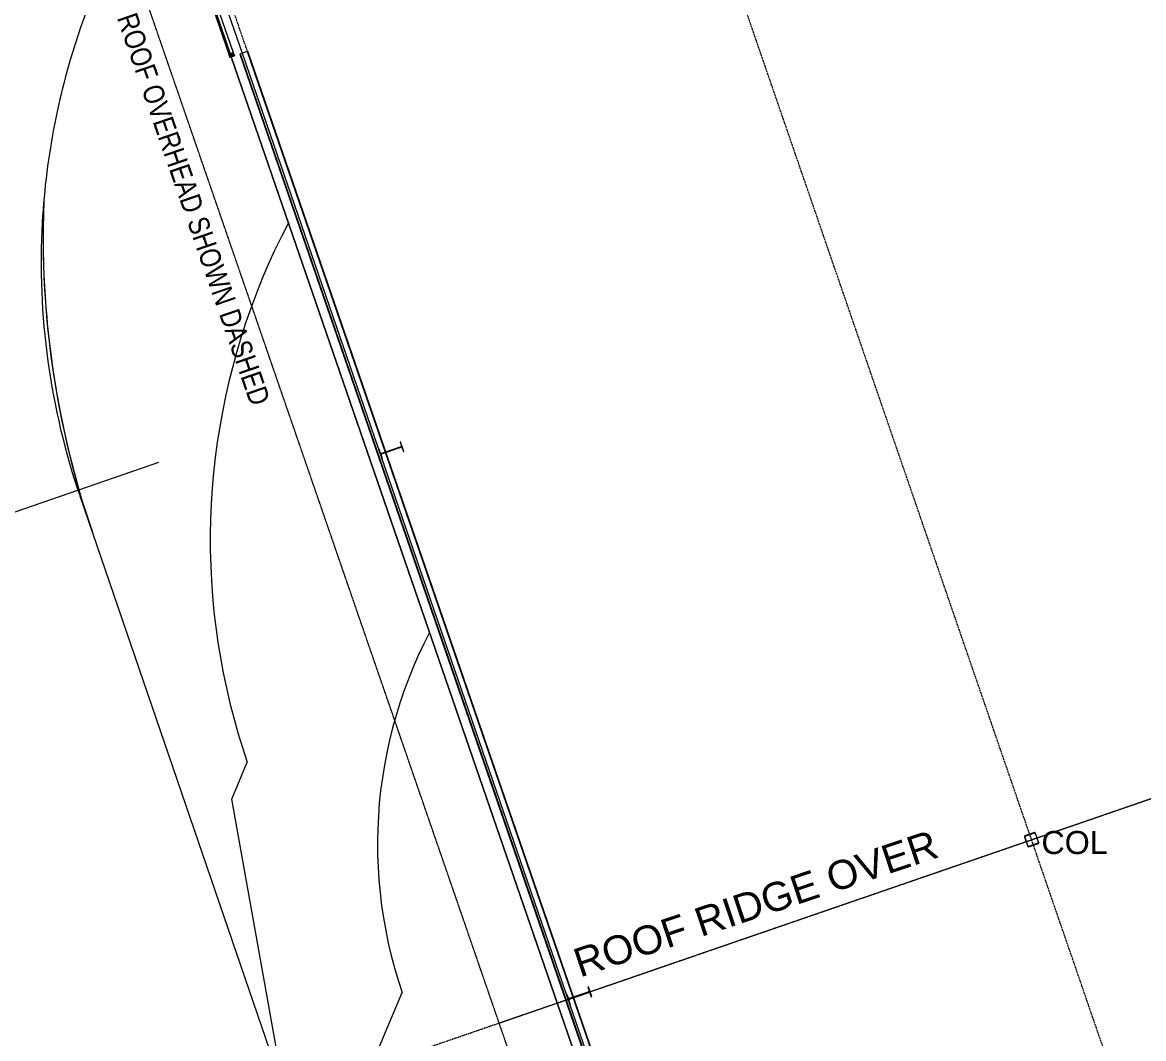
# Model space of a CAD drawing. Header units: millimetres. Extents: x -2612262 to -2065320, y 3717813 to 4283368.
# Drawn here: x -2461125 to -2441685, y 3976092 to 3993716 of the extents above; entities that cross this region are included whole.
import ezdxf

# ---------------------------------------------------------------- set-up
doc = ezdxf.new("R2010")
doc.units = ezdxf.units.MM
for name, pattern in [('Aligning Line', [3.2004, 1.6002, -1.6002]), ('Grid Line', [21, 12, -3, 3, -3]), ('Overhead', [4, 2.5, -1.5])]:
    doc.linetypes.add(name, pattern=pattern)
for name, color, linetype, lineweight in [('A-DETL-GENF', 92, 'Continuous', 5), ('A-FLOR', 192, 'Continuous', 5), ('A-FLOR-OVHD', 1, 'Overhead', 13), ('A-GENM', 13, 'Continuous', 5), ('A-GLAZ-CWMG', 51, 'Continuous', 5), ('A-WALL', 113, 'Continuous', 5), ('A-WALL-PATT', 111, 'Continuous', 13), ('C-TOPO', 7, 'Continuous', 5), ('C-TOPO-MAJR', 7, 'Continuous', 20), ('C-TOPO-MINR', 7, 'Continuous', 5), ('G-ANNO-REFR', 1, 'Aligning Line', 5), ('G-ANNO-SYMB', 111, 'Continuous', 5), ('G-ANNO-TEXT', 231, 'Continuous', 5), ('S-COLS', 52, 'Continuous', 5), ('S-COLS-IDEN', 171, 'Continuous', 5), ('S-GRID', 1, 'Continuous', 5)]:
    doc.layers.add(name, color=color, linetype=linetype, lineweight=lineweight)
doc.styles.add('Arial', font='arial.ttf', dxfattribs={"height": 500})
doc.styles.add('Arial Narrow_3', font='ARIALN.TTF', dxfattribs={"height": 360})
doc.styles.add('Arial_3', font='arial.ttf', dxfattribs={"height": 400})
picture_1 = doc.add_image_def('image1.jpg', size_in_pixel=(6528, 5638))
pattern_1 = [(0, (0, 0), (812.8, 203.2), [67.056, -542.544, 67.056, -542.544, -3251.2]), (0, (0, 0), (812.8, 203.2), [-1219.2, 67.056, -1152.144, 67.056, -542.544, -1422.4]), (0, (0, 0), (812.8, 203.2), [-3048, 67.056, -339.344, 67.056, -948.944]), (120, (304.8, 101.6), (-582.376362, 602.305448), [67.056, -542.544, 67.056, -542.544, -3251.2]), (120, (304.8, 101.6), (-582.376362, 602.305448), [-1219.2, 67.056, -1152.144, 67.056, -542.544, -1422.4]), (120, (304.8, 101.6), (-582.376362, 602.305448), [-3048, 67.056, -339.344, 67.056, -948.944]), (240, (406.4, 508), (-230.423638, -805.505448), [67.056, -542.544, 67.056, -542.544, -3251.2]), (240, (406.4, 508), (-230.423638, -805.505448), [-1219.2, 67.056, -1152.144, 67.056, -542.544, -1422.4]), (240, (406.4, 508), (-230.423638, -805.505448), [-3048, 67.056, -339.344, 67.056, -948.944])]

# ---------------------------------------------------------------- blocks, each defined once
blk = doc.blocks.new('SHS-Square Hollow Section-Column - 200x200xSHS-V5-GA - Part A')
at = {"layer": 'S-COLS', "lineweight": 15}
for p, q in [((-100, 90), (-100, -90)), ((-95, -90), (-95, 90)), ((90, 100), (-90, 100)), ((-90, 95), (90, 95)), ((95, 90), (95, -90)), ((100, -90), (100, 90)), ((90, -95), (-90, -95)), ((-90, -100), (90, -100))]:
    blk.add_line(p, q, dxfattribs=at)
for centre, radius, start, end in [((-90, 90), 10, 90, 180), ((-90, 90), 5, 90, 180), ((90, 90), 10, 360, 90), ((90, 90), 5, 0, 90), ((-90, -90), 10, 180, 270), ((-90, -90), 5, 180, 270), ((90, -90), 5, 270, 0), ((90, -90), 10, 270, 360)]:
    blk.add_arc(centre, radius, start, end, dxfattribs=at)
blk = doc.blocks.new('UB _Column_ - 410UB54-1478165-GA - Part A')
at = {"layer": 'S-COLS'}
for p, q in [((89, 201), (-89, 201)), ((-89, 201), (-89, 191)), ((89, 191), (89, 201)), ((-89, 191), (-15, 191)), ((-4, 179), (-4, -179)), ((4, -179), (4, 179)), ((15, 191), (89, 191)), ((-15, -191), (-89, -191)), ((-89, -191), (-89, -202)), ((89, -191), (15, -191)), ((89, -202), (89, -191)), ((-89, -202), (89, -202))]:
    blk.add_line(p, q, dxfattribs=at)
for centre, start, end in [((-15, 179), 0, 90), ((15, 179), 90, 180), ((-15, -179), 270, 0), ((15, -179), 180, 270)]:
    blk.add_arc(centre, 11.4, start, end, dxfattribs=at)
blk = doc.blocks.new('UB _Column_ - 410UB54-1478387-GA - Part A')
at = {"layer": 'S-COLS'}
for p, q in [((89, 201), (-89, 201)), ((-89, 201), (-89, 191)), ((89, 191), (89, 201)), ((-89, 191), (-15, 191)), ((-4, 179), (-4, -179)), ((4, -179), (4, 179)), ((15, 191), (89, 191)), ((-15, -191), (-89, -191)), ((-89, -191), (-89, -202)), ((89, -191), (15, -191)), ((89, -202), (89, -191)), ((-89, -202), (89, -202))]:
    blk.add_line(p, q, dxfattribs=at)
for centre, start, end in [((-15, 179), 360, 90), ((15, 179), 90, 180), ((-15, -179), 270, 0), ((15, -179), 180, 270)]:
    blk.add_arc(centre, 11.4, start, end, dxfattribs=at)
blk = doc.blocks.new('MulticellPanel_Polycarbonate_Danpal_1040w - Grey-2873977-GA - Part A')
at = {"layer": 'A-GENM'}
h = blk.add_hatch(dxfattribs=at)
h.set_pattern_fill('FP_53', color=256, style=0, pattern_type=2)
h.set_pattern_definition([(341, (-4576191.9, -1023551.1), (260.45452, 756.41486), []), (71, (-4576191.9, -1023551.1), (-756.41486, 260.45452), [])])
h.paths.add_polyline_path([(-517, 16), (-517, 7), (-511, 0), (513, 2), (519, 8), (517, 16), (-496, 16)])
h.paths.add_polyline_path([(-520, 7), (-520, -1), (-515, 1), (-519, 6)])
h.paths.add_polyline_path([(515, -6), (516, -12), (520, -13), (520, -4), (517, -6)])
h.paths.add_polyline_path([(513, -1), (515, -6), (519, -3), (514, -1)])
h.paths.add_polyline_path([(513, -1), (520, 0), (520, 7), (513, -1)])
for p, q in [((-520, 13), (-520, 9)), ((-520, 7), (-520, -2)), ((517, 16), (-517, 16)), ((520, 9), (520, 13)), ((520, -2), (520, 7)), ((-520, -4), (-520, -13)), ((-519, -15), (-516, -15)), ((-515, -6), (-513, -1)), ((-515, -11), (-513, -6)), ((-513, -6), (-515, -6)), ((-513, -10), (-515, -11)), ((-514, -13), (-513, -10)), ((-511, 0), (511, 0)), ((513, -1), (515, -6)), ((515, -6), (513, -6)), ((513, -6), (515, -11)), ((515, -11), (513, -10)), ((513, -10), (514, -14)), ((516, -15), (519, -15)), ((520, -14), (520, -4))]:
    blk.add_line(p, q, dxfattribs=at)
for centre, radius, start, end in [((-517, 13), 3, 90, 180), ((-520, 8), 1.2, 270.0002, 89.9998), ((517, 13), 3, 360, 90), ((520, 8), 1.2, 90.0002, 269.9998), ((-520, -3), 1.2, 270.0002, 89.9998), ((-519, -14), 1.5, 225, 270), ((-516, -14), 1.5, 270, 333.1609), ((-511, -2), 2, 90, 158.7864), ((511, -2), 2, 21.2136, 90), ((516, -14), 1.5, 206.8391, 270), ((520, -3), 1.2, 90.0002, 269.9998), ((519, -14), 1.5, 270, 360)]:
    blk.add_arc(centre, radius, start, end, dxfattribs=at)
blk = doc.blocks.new('Rectangular Mullion - Frame_Framed Facade_Danpal_DPANMF BT1-1887959-GA - Part A')
at = {"layer": 'A-GLAZ-CWMG'}
for p, q in [((-2457872, 3994104), (-2457548, 3993164)), ((-2457866, 3994106), (-2457527, 3993123)), ((-2457844, 3994107), (-2457523, 3993174)), ((-2457793, 3994132), (-2457469, 3993192)), ((-2457530, 3993114), (-2457529, 3993109)), ((-2457523, 3993110), (-2457529, 3993109)), ((-2457525, 3993116), (-2457523, 3993110)), ((-2457520, 3993112), (-2457523, 3993110))]:
    blk.add_line(p, q, dxfattribs=at)
blk = doc.blocks.new('Rectangular Mullion - DPANMF BT1-V227-GA - Part A')
at = {"layer": 'A-DETL-GENF'}
for p, q in [((45, 67), (-13, 67)), ((-13, 67), (-13, -7)), ((-11, 46), (-11, 65)), ((-11, 65), (46, 65)), ((0, 46), (-11, 46)), ((-11, 20), (-11, 45)), ((-11, 45), (-1, 45)), ((-1, 20), (-11, 20)), ((-11, -5), (-11, 19)), ((-11, 19), (-1, 19)), ((-2, 4), (-8, 4)), ((-8, 4), (-8, -5)), ((-6, -14), (-6, 2)), ((-6, 2), (-3, 2)), ((-2, 42), (-4, 41)), ((-4, 40), (15, 40)), ((-4, 24), (-2, 22)), ((15, 24), (-4, 24)), ((-4, 1), (-4, -2)), ((-3, 2), (-3, -1)), ((-3, -2), (-3, 1)), ((-2, 0), (-2, 4)), ((-1, 45), (-1, 42)), ((1, 41), (-1, 41)), ((-1, 23), (-1, 20)), ((-1, 23), (1, 23)), ((-1, 19), (-1, 14)), ((-1, 14), (0, 14)), ((0, 42), (0, 46)), ((0, 14), (0, 22)), ((1, 44), (1, 41)), ((1, 23), (1, 20)), ((2, 41), (2, 44)), ((15, 41), (2, 41)), ((2, 20), (2, 23)), ((2, 23), (15, 23)), ((44, 33), (25, 33)), ((25, 31), (44, 31)), ((45, 12), (37, 12)), ((37, 12), (37, 11)), ((37, 11), (47, 11)), ((47, 65), (42, 65)), ((42, 65), (42, 63)), ((42, 63), (45, 63)), ((45, 63), (45, 34)), ((45, 30), (45, 12)), ((47, 11), (47, 65)), ((-13, -7), (-8, -7)), ((-8, -5), (-11, -5)), ((-8, -7), (-8, -16)), ((-8, -16), (-2, -16)), ((-4, -14), (-6, -14)), ((-4, -2), (-4, -3)), ((-4, -3), (-4, -12)), ((-3, -12), (-2, -12)), ((-2, -11), (-2, -2)), ((-1, -11), (-2, -11)), ((-2, -12), (-2, -16)), ((-2, -16), (-2, -13)), ((-2, -16), (46, -16)), ((0, -14), (0, -12)), ((44, -14), (0, -14)), ((44, -1), (42, -6)), ((43, -6), (44, -1)), ((43, -12), (43, -11)), ((43, -11), (46, -11)), ((46, -6), (44, -7)), ((46, -11), (44, -11)), ((44, -11), (44, -14)), ((48, 0), (46, -6)), ((46, -16), (46, -11)), ((46, -11), (46, -12))]:
    blk.add_line(p, q, dxfattribs=at)
for centre, radius, start, end in [((-4, 40), 0.3, 120, 270), ((-4, 24), 0.3, 90, 240), ((-3, 0), 0.834, 236.0388, 360), ((1, 44), 0.5, 360, 180), ((1, 20), 0.5, 180, 360), ((15, 32), 9.2, 9.8791, 91.6261), ((15, 32), 8, 270, 91.7438), ((15, 32), 9.2, 270, 350.121), ((25, 34), 1, 189.8791, 270), ((25, 30), 1, 90, 170.121), ((44, 34), 1, 270, 0), ((44, 30), 1, 0, 90), ((-3, -12), 0.5, 180, 270), ((-4, -14), 0.5, 270, 360), ((-2, -11), 0.5, 180, 270), ((-1, -12), 0.7, 360, 90), ((35, -1), 0.4, 40.5832, 186.9264), ((46, 0), 11.6, 183.4449, 257.2858), ((82, 37), 59.8, 218.9937, 226.1468), ((41, -6), 0.88, 222.5702, 338.0118), ((44, -6), 0.48, 168.5298, 286.4274), ((44, -1), 0.32, 348.5298, 158.0118), ((44, -10), 3.39, 323.7277, 346.2387), ((48, -1), 0.4, 353.5953, 160.3625), ((10, -1), 39.1, 346.2387, 0.9519)]:
    blk.add_arc(centre, radius, start, end, dxfattribs=at)
for points, knots in [([(-3, 1), (-3, 1), (-3, 1), (-4, 1), (-4, 1), (-4, 1), (-4, 1), (-4, 1), (-4, 1)], [0, 0, 0, 0, 0.125, 0.25, 0.5, 0.666667, 0.833333, 1, 1, 1, 1]), ([(-1, 41), (-1, 41), (-1, 42), (-1, 42), (-1, 42), (-1, 42), (-2, 42), (-2, 42)], [0, 0, 0, 0, 0.125, 0.25, 0.375, 0.625, 1, 1, 1, 1]), ([(-2, 22), (-2, 22), (-2, 22), (-1, 22), (-1, 22), (-1, 23), (-1, 23), (-1, 23)], [0, 0, 0, 0, 0.25, 0.5, 0.75, 0.875, 1, 1, 1, 1]), ([(-1, 42), (-1, 41), (-1, 41), (-1, 41), (-1, 41), (-1, 41), (-1, 41), (0, 42), (0, 42), (0, 42), (0, 42), (0, 42), (0, 42)], [0, 0, 0, 0, 0.083333, 0.1875, 0.291667, 0.375, 0.458333, 0.583333, 0.666667, 0.75, 0.875, 1, 1, 1, 1]), ([(0, 22), (0, 22), (0, 22), (0, 23), (0, 23), (-1, 23), (-1, 23), (-1, 23), (-1, 23), (-1, 23), (-1, 23)], [0, 0, 0, 0, 0.333333, 0.416667, 0.5, 0.583333, 0.666667, 0.75, 0.84375, 1, 1, 1, 1]), ([(46, 65), (46, 65), (46, 65), (46, 65), (46, 65), (46, 65), (46, 65), (46, 65), (46, 66), (46, 66), (46, 66), (46, 67), (46, 67), (45, 67), (45, 67), (45, 67)], [0, 0, 0, 0, 0.041667, 0.104167, 0.177083, 0.239583, 0.333333, 0.416667, 0.5, 0.666667, 0.729167, 0.791667, 0.84375, 0.90625, 1, 1, 1, 1]), ([(-2, -13), (-2, -13), (-2, -12), (-2, -12), (-3, -13), (-3, -13), (-3, -13), (-3, -13), (-3, -13), (-4, -13), (-4, -13), (-4, -14), (-4, -14), (-4, -14)], [0, 0, 0, 0, 0.072917, 0.1875, 0.291667, 0.5, 0.583333, 0.666667, 0.729167, 0.791667, 0.854167, 0.916667, 1, 1, 1, 1]), ([(-2, -2), (-2, -2), (-2, -2), (-2, -2), (-2, -2), (-3, -2), (-3, -2), (-3, -2), (-3, -2), (-3, -2)], [0, 0, 0, 0, 0.111111, 0.222222, 0.333333, 0.444444, 0.555556, 0.708333, 1, 1, 1, 1]), ([(46, -12), (46, -12), (46, -12), (46, -13), (46, -12), (46, -12), (47, -12), (47, -12), (47, -12)], [0, 0, 0, 0, 0.147059, 0.294118, 0.411765, 0.588235, 0.823529, 1, 1, 1, 1])]:
    blk.add_open_spline(points, degree=3, knots=knots, dxfattribs=at)
blk = doc.blocks.new('Rectangular Mullion - Frame_Framed Facade_Danpal_DPANMF BT1-V228-GA - Part A')
at = {"layer": 'A-GLAZ-CWMG'}
for p, q in [((-60, 57), (-60, 55)), ((-60, 1), (-13, 1)), ((-13, 1), (-13, -24)), ((-57, -21), (-59, -21)), ((-59, -21), (-59, -26)), ((-57, -24), (-57, -21)), ((-11, -26), (-6, -26)), ((-6, -17), (0, -17)), ((-6, -26), (-6, -17))]:
    blk.add_line(p, q, dxfattribs=at)

msp = doc.modelspace()

# ---------------------------------------------------------------- hatches: boundary and pattern name
at = {"layer": 'A-WALL-PATT', "lineweight": 5}
h = msp.add_hatch(dxfattribs=at)
h.set_pattern_fill('FP_1', color=256, style=0, pattern_type=2)
h.set_pattern_definition(pattern_1)
h.paths.add_polyline_path([(-2449200.8, 3969901.4), (-2449189.5, 3969905.3), (-2457216.2, 3993216.1), (-2457227.6, 3993212.2), (-2449240.8, 3970017.6)])
h = msp.add_hatch(dxfattribs=at)
h.set_pattern_fill('FP_1', color=256, style=0, pattern_type=2)
h.set_pattern_definition(pattern_1)
h.paths.add_polyline_path([(-2449329.4, 3969857.2), (-2449320.9, 3969860.1), (-2457347.6, 3993170.8), (-2457356.1, 3993167.9), (-2449330.4, 3969860.1)])

# ---------------------------------------------------------------- linework, layer by layer
at = {"layer": 'A-FLOR'}
for p, q in [((-2458093.3, 3995443.9), (-2457314.5, 3993182.2)), ((-2457503.6, 3993117.1), (-2445391, 3957940.1)), ((-2451869.8, 3961396.6), (-2460126.9, 3985498.1))]:
    msp.add_line(p, q, dxfattribs=at)
for points, knots in [([(-2459598.2, 3994901), (-2459942.7, 3994173.8), (-2460293.5, 3993200.3), (-2460520.5, 3992195.3), (-2460564.2, 3991974.3)], [-1, -1, -1, -1, -0.75, -0.68, -0.68, -0.68, -0.68]), ([(-2460564.2, 3991974.3), (-2460676.6, 3991405.9), (-2460850.7, 3990029.5), (-2460761.8, 3987832.2), (-2460387.8, 3986259.6), (-2460126.9, 3985498.1)], [-0.68, -0.68, -0.68, -0.68, -0.5, -0.25, 0, 0, 0, 0])]:
    msp.add_open_spline(points, degree=3, knots=knots, dxfattribs=at)
at = {"layer": 'A-FLOR-OVHD'}
for p, q in [((-2452858.9, 3976362.5), (-2347563.2, 4012619.5)), ((-2452858.9, 3976362.5), (-2347563.2, 4012619.5)), ((-2446337, 3957456), (-2459380.9, 3995269.2)), ((-2446337, 3957456), (-2459380.9, 3995269.2))]:
    msp.add_line(p, q, dxfattribs=at)
at = {"layer": 'A-WALL'}
for p, q in [((-2458093.3, 3995443.9), (-2457314.5, 3993182.2)), ((-2457227.6, 3993212.2), (-2449200.8, 3969901.4)), ((-2445374.7, 3957892.9), (-2457503.6, 3993117.1)), ((-2457347.6, 3993170.8), (-2449320.9, 3969860.1)), ((-2457314.5, 3993182.2), (-2449287.8, 3969871.5))]:
    msp.add_line(p, q, dxfattribs=at)
at = {"layer": 'A-WALL', "color": 250, "lineweight": 13}
for p, q in [((-2457216.2, 3993216.1), (-2457356.1, 3993167.9)), ((-2449189.5, 3969905.3), (-2457216.2, 3993216.1)), ((-2457356.1, 3993167.9), (-2449329.4, 3969857.2))]:
    msp.add_line(p, q, dxfattribs=at)
at = {"layer": 'C-TOPO'}
msp.add_arc((-2444927.7, 3990007.3), 15840.2, 177.8715, 198.91141, dxfattribs=at)
at = {"layer": 'C-TOPO-MAJR', "color": 8, "lineweight": 15}
for p, q in [((-2460756.1, 3990598.7), (-2460762.4, 3990427.4)), ((-2460762.4, 3990427.4), (-2460767.6, 3990113.6)), ((-2460767.6, 3990113.6), (-2460766.6, 3989799.8)), ((-2460766.6, 3989799.8), (-2460759.4, 3989486.1)), ((-2460759.4, 3989486.1), (-2460745.9, 3989172.6)), ((-2460745.9, 3989172.6), (-2460726.3, 3988859.4)), ((-2460726.3, 3988859.4), (-2460700.4, 3988546.7)), ((-2460700.4, 3988546.7), (-2460668.4, 3988234.5)), ((-2460668.4, 3988234.5), (-2460630.2, 3987923)), ((-2460630.2, 3987923), (-2460585.8, 3987612.4)), ((-2460585.8, 3987612.4), (-2460535.3, 3987302.7)), ((-2460535.3, 3987302.7), (-2460478.7, 3986994)), ((-2460478.7, 3986994), (-2460416, 3986686.6)), ((-2460416, 3986686.6), (-2460347.1, 3986380.4)), ((-2460347.1, 3986380.4), (-2460272.3, 3986075.7)), ((-2460272.3, 3986075.7), (-2460191.4, 3985772.5)), ((-2460191.4, 3985772.5), (-2460104.5, 3985470.9)), ((-2460104.5, 3985470.9), (-2460011.6, 3985171.2)), ((-2460011.6, 3985171.2), (-2459912.9, 3984873.3))]:
    msp.add_line(p, q, dxfattribs=at)
at = {"layer": 'C-TOPO-MINR', "color": 253}
for p, q in [((-2456514, 3990243.1), (-2456635.6, 3990004.3)), ((-2456635.6, 3990004.3), (-2456751.8, 3989762.7)), ((-2456751.8, 3989762.7), (-2456862.5, 3989518.6)), ((-2456862.5, 3989518.6), (-2456967.7, 3989272.1)), ((-2456967.7, 3989272.1), (-2457067.3, 3989023.2)), ((-2457067.3, 3989023.2), (-2457161.2, 3988772.2)), ((-2457161.2, 3988772.2), (-2457249.5, 3988519.1)), ((-2457249.5, 3988519.1), (-2457332, 3988264.1)), ((-2457332, 3988264.1), (-2457408.7, 3988007.2)), ((-2457408.7, 3988007.2), (-2457479.6, 3987748.8)), ((-2457479.6, 3987748.8), (-2457544.7, 3987488.8)), ((-2457544.7, 3987488.8), (-2457603.9, 3987227.3)), ((-2457603.9, 3987227.3), (-2457657.2, 3986964.7)), ((-2457657.2, 3986964.7), (-2457704.6, 3986700.8)), ((-2457704.6, 3986700.8), (-2457746, 3986436)), ((-2457746, 3986436), (-2457781.4, 3986170.3)), ((-2457781.4, 3986170.3), (-2457810.7, 3985903.9)), ((-2457810.7, 3985903.9), (-2457834.1, 3985636.9)), ((-2457834.1, 3985636.9), (-2457851.5, 3985369.4)), ((-2457851.5, 3985369.4), (-2457862.8, 3985101.6)), ((-2457862.8, 3985101.6), (-2457868.1, 3984833.6)), ((-2457868.1, 3984833.6), (-2457867.3, 3984565.6)), ((-2457867.3, 3984565.6), (-2457860.4, 3984297.6)), ((-2457860.4, 3984297.6), (-2457847.6, 3984029.9)), ((-2457847.6, 3984029.9), (-2457828.7, 3983762.5)), ((-2457828.7, 3983762.5), (-2457803.7, 3983495.7)), ((-2457803.7, 3983495.7), (-2457772.8, 3983229.4)), ((-2457772.8, 3983229.4), (-2457735.8, 3982964)), ((-2454066, 3983133.8), (-2454166.1, 3982935.9)), ((-2457735.8, 3982964), (-2457692.9, 3982699.4)), ((-2454166.1, 3982935.9), (-2454260.7, 3982735.2)), ((-2454260.7, 3982735.2), (-2454349.5, 3982531.9)), ((-2457692.9, 3982699.4), (-2457644, 3982435.8)), ((-2454349.5, 3982531.9), (-2454432.6, 3982326.3)), ((-2457644, 3982435.8), (-2457589.2, 3982173.5)), ((-2454432.6, 3982326.3), (-2454510, 3982118.4)), ((-2457589.2, 3982173.5), (-2457528.5, 3981912.4)), ((-2454510, 3982118.4), (-2454581.5, 3981908.4)), ((-2457528.5, 3981912.4), (-2457461.9, 3981652.8)), ((-2454581.5, 3981908.4), (-2454647, 3981696.5)), ((-2457461.9, 3981652.8), (-2457389.4, 3981394.7)), ((-2454647, 3981696.5), (-2454706.7, 3981482.8)), ((-2457389.4, 3981394.7), (-2457311.2, 3981138.3)), ((-2454706.7, 3981482.8), (-2454760.3, 3981267.6)), ((-2454760.3, 3981267.6), (-2454807.8, 3981050.9)), ((-2457311.2, 3981138.3), (-2457227.2, 3980883.8)), ((-2454807.8, 3981050.9), (-2454849.3, 3980833)), ((-2457493.8, 3980247), (-2457227.2, 3980883.8)), ((-2454849.3, 3980833), (-2454884.7, 3980614)), ((-2454884.7, 3980614), (-2454913.9, 3980394.2)), ((-2454913.9, 3980394.2), (-2454936.9, 3980173.5)), ((-2456586.6, 3975164.2), (-2457493.8, 3980247)), ((-2454936.9, 3980173.5), (-2454953.8, 3979952.4)), ((-2454953.8, 3979952.4), (-2454964.4, 3979730.8)), ((-2454964.4, 3979730.8), (-2454968.9, 3979509)), ((-2454968.9, 3979509), (-2454967.1, 3979287.2)), ((-2454967.1, 3979287.2), (-2454959.1, 3979065.5)), ((-2454959.1, 3979065.5), (-2454944.9, 3978844.2)), ((-2454944.9, 3978844.2), (-2454924.5, 3978623.3)), ((-2454924.5, 3978623.3), (-2454898, 3978403.1)), ((-2454898, 3978403.1), (-2454865.3, 3978183.7)), ((-2454865.3, 3978183.7), (-2454826.4, 3977965.3)), ((-2454826.4, 3977965.3), (-2454781.5, 3977748)), ((-2454781.5, 3977748), (-2454730.5, 3977532.2)), ((-2454730.5, 3977532.2), (-2454673.4, 3977317.8)), ((-2454673.4, 3977317.8), (-2454610.4, 3977105.1)), ((-2454610.4, 3977105.1), (-2454541.5, 3976894.3)), ((-2455074.6, 3975620.6), (-2454541.5, 3976894.3))]:
    msp.add_line(p, q, dxfattribs=at)
at = {"layer": 'G-ANNO-SYMB'}
msp.add_line((-2458767.2, 3986083.5), (-2461937.1, 3984990), dxfattribs=at)
at = {"layer": 'S-GRID', "linetype": 'Grid Line'}
for p, q in [((-2473696.2, 3969187.5), (-2337666.9, 4016027.2)), ((-2434482.4, 3952982.1), (-2456054.6, 4015630.8)), ((-2442428.7, 3950245.9), (-2464000.9, 4012894.6))]:
    msp.add_line(p, q, dxfattribs=at)

# ---------------------------------------------------------------- block references
at = {"layer": 'A-DETL-GENF', "extrusion": (0, 0, -1), "rotation": 70.99959287978439}
msp.add_blockref('Rectangular Mullion - DPANMF BT1-V227-GA - Part A', (2457517.4, 3993126.4), dxfattribs=at)
at = {"layer": 'A-GENM', "rotation": 109.0004071202156}
msp.add_blockref('MulticellPanel_Polycarbonate_Danpal_1040w - Grey-2873977-GA - Part A', (-2457677.3, 3993621.4), dxfattribs=at)
at = {"layer": 'A-GLAZ-CWMG'}
msp.add_blockref('Rectangular Mullion - Frame_Framed Facade_Danpal_DPANMF BT1-1887959-GA - Part A', (0, 0), dxfattribs=at)
at = {"layer": 'A-GLAZ-CWMG', "rotation": 289.0004071202156}
msp.add_blockref('Rectangular Mullion - Frame_Framed Facade_Danpal_DPANMF BT1-V228-GA - Part A', (-2457503.6, 3993117.1), dxfattribs=at)
at = {"layer": 'S-COLS'}
for name, p, rotation in [('UB _Column_ - 410UB54-1478387-GA - Part A', (-2454729.7, 3986294.5), 289.000407120492), ('SHS-Square Hollow Section-Column - 200x200xSHS-V5-GA - Part A', (-2443627.6, 3979541.1), 19.00040712009558), ('UB _Column_ - 410UB54-1478165-GA - Part A', (-2451474, 3976839.4), 109.0004071199394)]:
    msp.add_blockref(name, p, dxfattribs=dict(at, rotation=rotation))

# ---------------------------------------------------------------- texts
at = {"layer": 'G-ANNO-TEXT', "color": 7, "lineweight": 13, "insert": (-2459150.6, 3993914.3), "char_height": 360, "width": 8433.753, "attachment_point": 1, "rotation": 289.03209, "style": 'Arial Narrow_3'}
msp.add_mtext('ROOF OVERHEAD SHOWN DASHED', dxfattribs=at)
at = {"layer": 'G-ANNO-TEXT', "color": 7, "insert": (-2451617.9, 3977622.3), "char_height": 500, "width": 7984.807, "attachment_point": 1, "rotation": 18.55098, "style": 'Arial'}
msp.add_mtext('ROOF RIDGE OVER', dxfattribs=at)
at = {"layer": 'S-COLS-IDEN', "insert": (-2443456.3, 3979692.7), "char_height": 400, "width": 1410.97, "attachment_point": 1, "style": 'Arial_3'}
msp.add_mtext('COL', dxfattribs=at)

# ---------------------------------------------------------------- pictures from other files: only their frames are drawn
at = {"layer": 'G-ANNO-REFR'}
image = msp.add_image(picture_1, insert=(-2382054.9, 4283368.1), size_in_units=(433000, 373966.6), rotation=-122.11743, dxfattribs=at)
image.dxf.flags = 15

doc.saveas('drawing.dxf')
